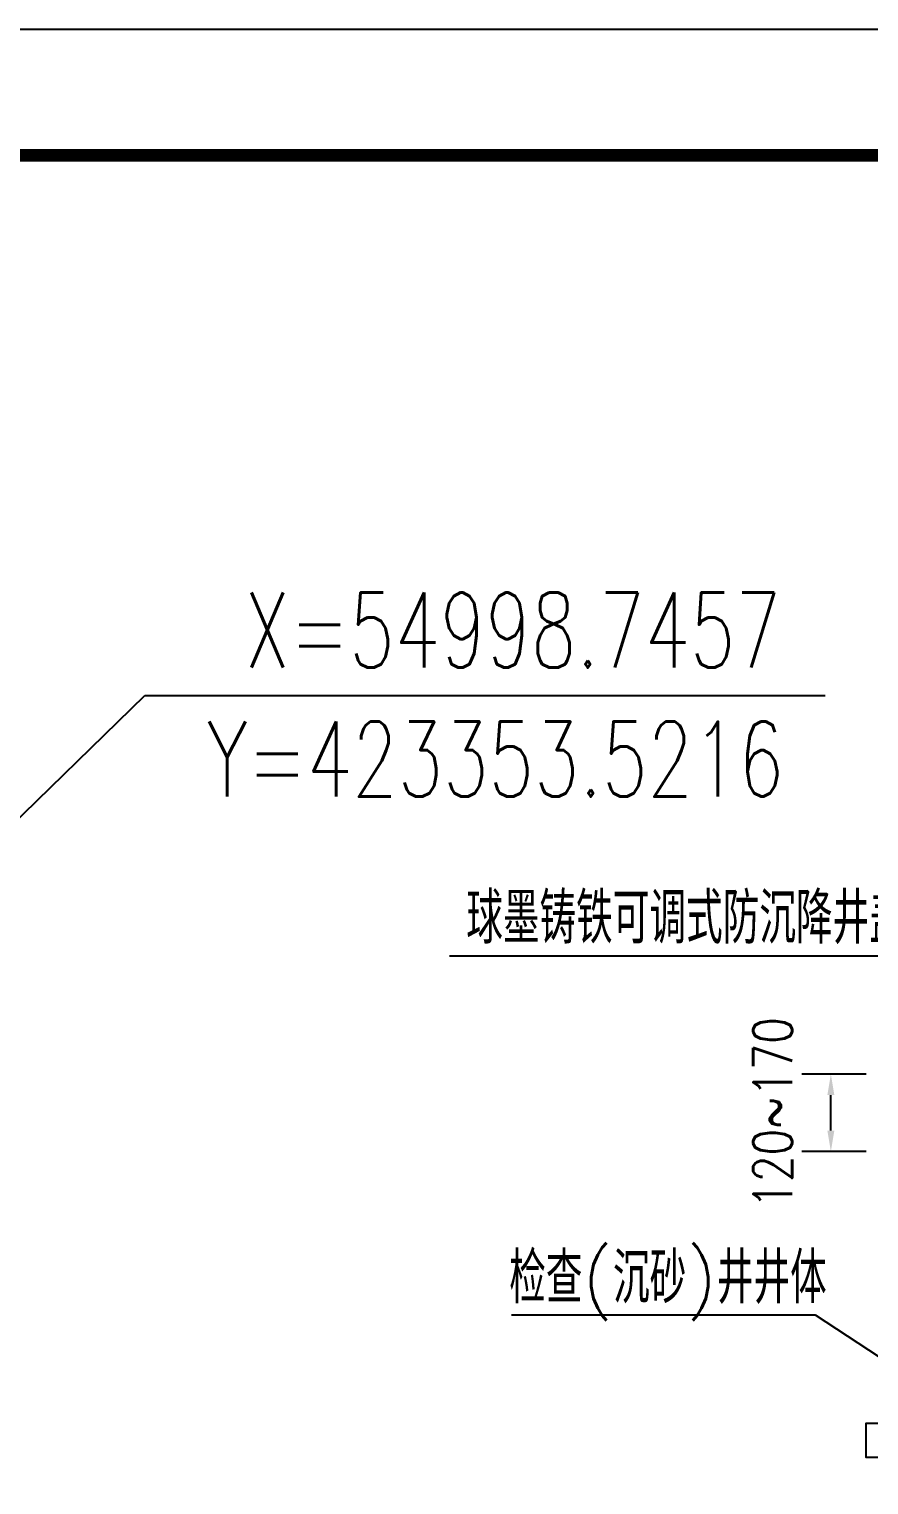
# Model space of a CAD drawing. Header units: millimetres. Extents: x 422266 to 846701, y 53777 to 109039.
# Drawn here: x 423363.2 to 423396.5, y 54659.6 to 54717.3 of the extents above; entities that cross this region are included whole.
import ezdxf

# ---------------------------------------------------------------- set-up
doc = ezdxf.new("R2010")
doc.units = ezdxf.units.MM
for name, color, linetype in [('0000-部件-井体部分', 7, 'Continuous'), ('0000-部件字体标注', 3, 'Continuous'), ('0000-部件线性标注', 2, 'Continuous'), ('DIM_COOR', 171, 'Continuous'), ('PUB_TEXT', 7, 'Continuous'), ('TK', 4, 'Continuous'), ('TWT_TEXT', 7, 'Continuous'), ('ZDH', 1, 'Continuous')]:
    doc.layers.add(name, color=color, linetype=linetype)
doc.styles.add('_TCH_DIM', font='SIMPLEX', dxfattribs={"bigfont": 'GBCBIG'})
doc.styles.add('_TWT_DIM', font='SIMPLEX', dxfattribs={"width": 0.8, "height": 3.5, "bigfont": 'HZTXT'})

# ---------------------------------------------------------------- blocks, each defined once
blk = doc.blocks.new('13424')
at = {"layer": '0000-部件-井体部分'}
blk.add_lwpolyline([(455343.222, 3437834.741), (455337.692, 3437834.741), (455337.692, 3437836.104), (455343.222, 3437836.104)], close=True, dxfattribs=at)
at = {"layer": '0000-部件字体标注'}
for p, q in [((455348.198, 3437854.603), (455321.19, 3437854.603)), ((455323.648, 3437840.401), (455335.672, 3437840.401)), ((455335.672, 3437840.401), (455338.633, 3437838.456))]:
    blk.add_line(p, q, dxfattribs=at)
at = {"layer": '0000-部件线性标注'}
for p, q in [((455337.697, 3437849.927), (455335.146, 3437849.927)), ((455337.697, 3437846.863), (455335.146, 3437846.863))]:
    blk.add_line(p, q, dxfattribs=at)
at = {"layer": '0000-部件线性标注', "color": 2}
blk.add_line((455336.298, 3437847.692), (455336.298, 3437849.098), dxfattribs=at)
for points in [[(455336.16, 3437849.098), (455336.437, 3437849.098), (455336.298, 3437849.927)], [(455336.16, 3437847.692), (455336.437, 3437847.692), (455336.298, 3437846.863)]]:
    blk.add_solid(points, dxfattribs=at)
at = {"layer": '0000-部件字体标注', "insert": (455333.992, 3437848.395), "char_height": 1.536, "attachment_point": 5, "rotation": 90, "style": '_TWT_DIM'}
blk.add_mtext('120~170', dxfattribs=at)
at = {"layer": 'TWT_TEXT', "style": '_TCH_DIM'}
for s, p in [('球墨铸铁可调式防沉降井盖设施', (455321.853, 3437855.098)), ('检查(沉砂)井井体', (455323.556, 3437840.849))]:
    blk.add_text(s, height=2.016, dxfattribs=at).set_placement(p)
blk = doc.blocks.new('GeYuanFrame_32177387', base_point=(20.09, 4.53))
at = {"layer": 'TK'}
blk.add_lwpolyline([(20.09, 4.53), (20.09, 598.53), (861.09, 598.53), (861.09, 4.53)], close=True, dxfattribs=at)
at = {"layer": 'TK', "const_width": 1}
blk.add_lwpolyline([(45.09, 588.53), (851.09, 588.53), (851.09, 14.53), (45.09, 14.53)], close=True, dxfattribs=at)

msp = doc.modelspace()

# ---------------------------------------------------------------- linework, layer by layer
at = {"layer": 'DIM_COOR', "color": 3}
for p, q in [((423353.522, 54677.024), (423367.784, 54690.866)), ((423367.784, 54690.866), (423394.734, 54690.866))]:
    msp.add_line(p, q, dxfattribs=at)

# ---------------------------------------------------------------- block references
at = {"color": 2, "xscale": 0.5, "yscale": 0.5, "zscale": 0.5}
msp.add_blockref('GeYuanFrame_32177387', (423084.662, 54420.256), dxfattribs=at)
at = {"layer": 'ZDH'}
msp.add_blockref('13424', (-31941.343, -3383174.059), dxfattribs=at)

# ---------------------------------------------------------------- texts
at = {"layer": 'PUB_TEXT', "style": '_TCH_DIM', "width": 0.705882}
for s, p in [('X=54998.7457', (423371.734, 54691.967)), ('Y=423353.5216', (423370.234, 54686.858))]:
    msp.add_text(s, height=2.975, dxfattribs=at).set_placement(p)

doc.saveas('drawing.dxf')
